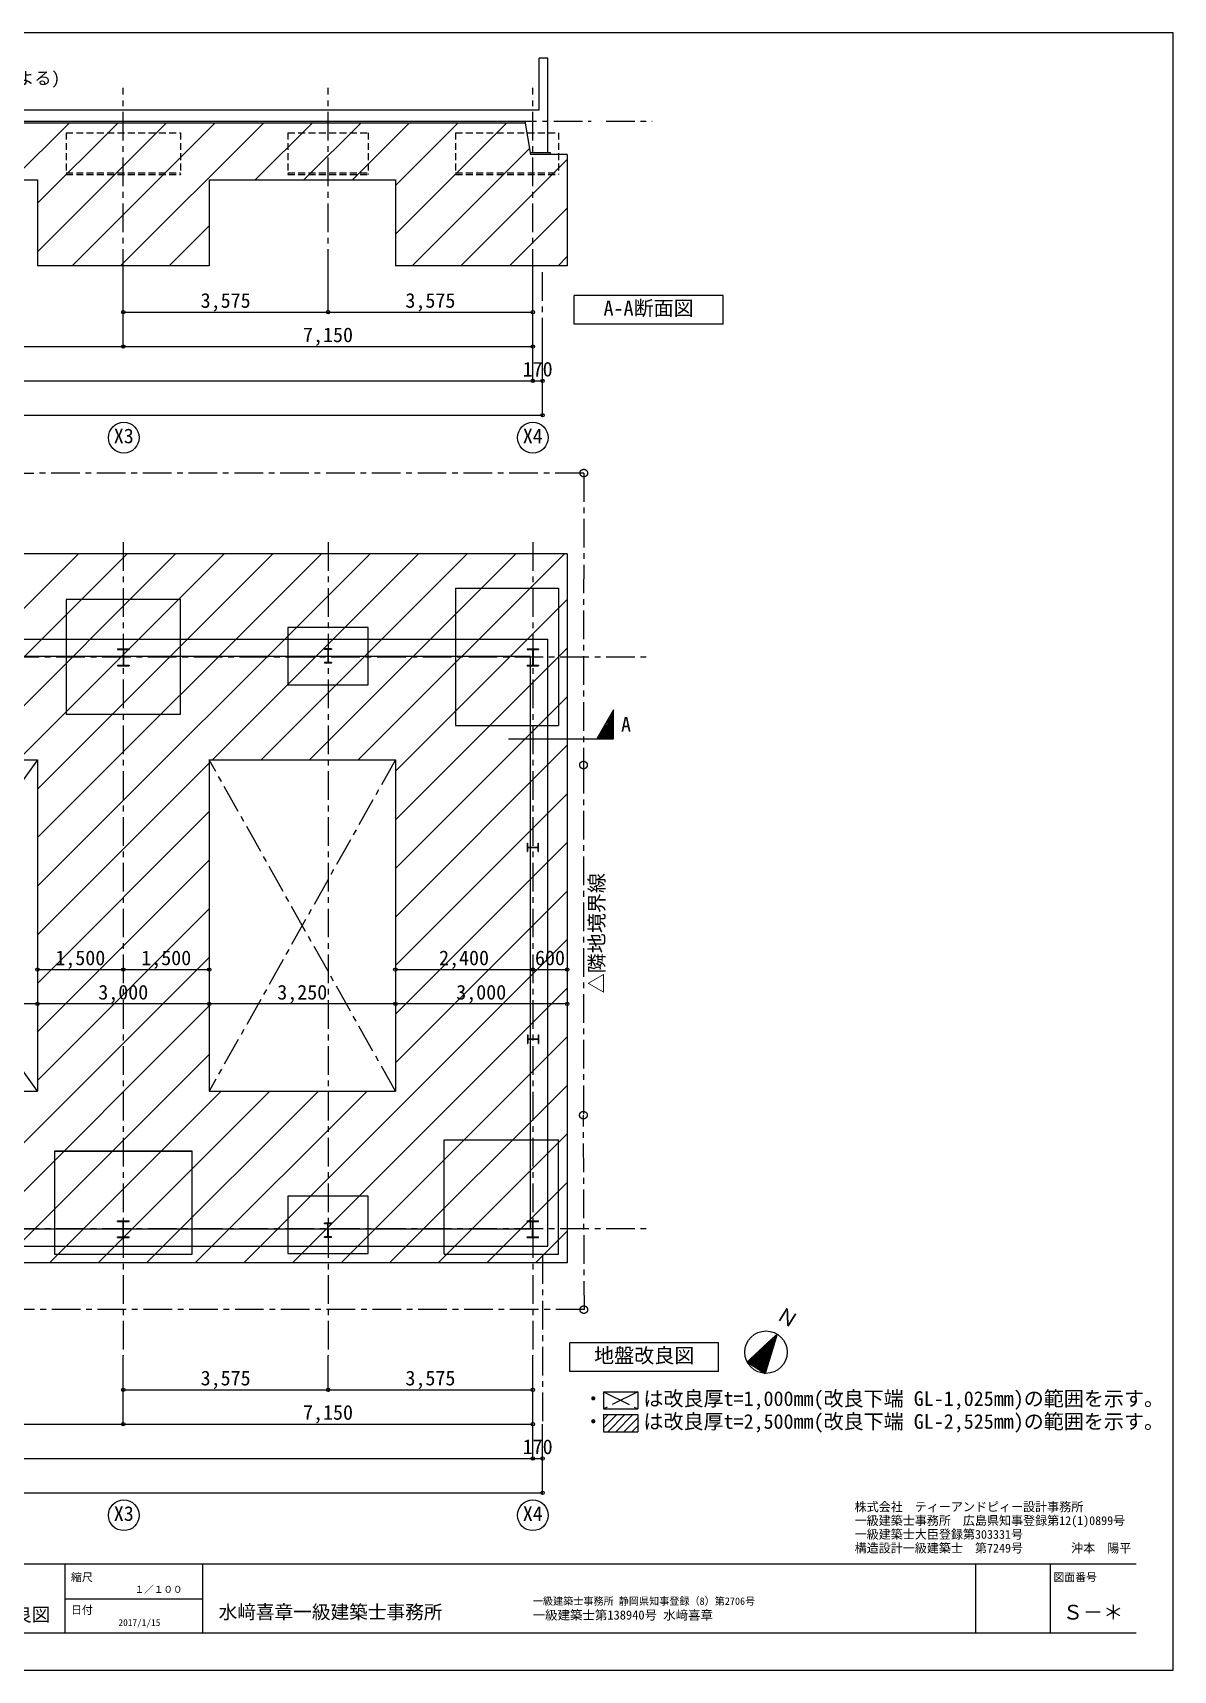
# Model space of a CAD drawing. Units: millimetres at full size, sheet at 1:100. Extents: x -41329 to 42203, y -29220 to 30473.
# Drawn here: x -20241 to -329, y 1019 to 29619 of the extents above; entities that cross this region are included whole.
import ezdxf
from ezdxf.enums import TextEntityAlignment as Align

# ---------------------------------------------------------------- set-up
doc = ezdxf.new("R2010")
doc.units = ezdxf.units.MM
doc.header["$LTSCALE"] = 100
doc.header["$PDMODE"] = 32
doc.header["$PDSIZE"] = 60
doc.linetypes.add('CHAIN1', pattern=[8, 5, -1, 1, -1])
doc.linetypes.add('DASHED1', pattern=[1.8, 1.2, -0.6])
for name, color, linetype, lineweight in [('0-0_0', 7, 'Continuous', 9), ('0-1_Defpoints', 3, 'Continuous', 13), ('0-2_一般', 7, 'Continuous', 18), ('0-3_寸法', 2, 'Continuous', 18), ('0-4_1-5 見掛り線', 7, 'CHAIN1', 9), ('0-7_A', 7, 'Continuous', 5), ('0-8_DRAWING-FRAME', 4, 'Continuous', 5), ('0-9_DIM', 7, 'Continuous', 9), ('0-E_0-5 図面', 4, 'Continuous', 5), ('0-F_0-4 データ 0', 7, 'Continuous', 5), ('F-0', 7, 'Continuous', 18), ('F-F', 4, 'Continuous', 5)]:
    doc.layers.add(name, color=color, linetype=linetype, lineweight=lineweight)
doc.layers.add('F-2', color=7, linetype='Continuous')
doc.layers.add('F-7', color=7, linetype='Continuous')
doc.styles.add('ＭＳ ゴシック', font='')
doc.styles.get('ＭＳ ゴシック').set_extended_font_data('MS Gothic')

msp = doc.modelspace()

# ---------------------------------------------------------------- linework, layer by layer
at = {"layer": '0-0_0', "color": 3, "lineweight": 13}
for p, q in [((-11249.7, 29173.6), (-11399.7, 29173.6)), ((-11399.7, 28273.6), (-11399.7, 29173.6)), ((-11249.7, 27523.6), (-11249.7, 29173.6)), ((-33069.7, 28273.6), (-11399.7, 28273.6)), ((-32824, 28048.6), (-11645.3, 28048.6)), ((-32819.7, 28073.6), (-11649.7, 28073.6)), ((-11649.7, 28073.6), (-11549.7, 27493.6)), ((-11199.7, 27523.6), (-11554.8, 27523.6)), ((-10909.7, 27493.6), (-11549.7, 27493.6)), ((-11199.7, 27493.6), (-11199.7, 27523.6)), ((-10909.7, 27493.6), (-10909.7, 25548.6)), ((-24309.7, 27048.6), (-20159.7, 27048.6)), ((-20159.7, 27048.6), (-20159.7, 25548.6)), ((-17159.7, 27048.6), (-13909.7, 27048.6)), ((-17159.7, 27048.6), (-17159.7, 25548.6)), ((-13909.7, 27048.6), (-13909.7, 25548.6)), ((-17159.7, 25548.6), (-20159.7, 25548.6)), ((-10909.7, 25548.6), (-13909.7, 25548.6))]:
    msp.add_line(p, q, dxfattribs=at)
at = {"layer": '0-0_0', "color": 3, "linetype": 'DASHED1', "lineweight": 13}
for p, q in [((-19659.7, 27873.6), (-17659.7, 27873.6)), ((-19659.7, 27873.6), (-19659.7, 27143.6)), ((-17659.7, 27873.6), (-17659.7, 27143.6)), ((-15784.7, 27873.6), (-14384.7, 27873.6)), ((-15784.7, 27873.6), (-15784.7, 27143.6)), ((-14384.7, 27873.6), (-14384.7, 27143.6)), ((-12859.7, 27873.6), (-11059.7, 27873.6)), ((-12859.7, 27873.6), (-12859.7, 27143.6)), ((-11059.7, 27873.6), (-11059.7, 27143.6)), ((-19659.7, 27173.6), (-17659.7, 27173.6)), ((-15784.7, 27173.6), (-14384.7, 27173.6)), ((-12859.7, 27173.6), (-11059.7, 27173.6)), ((-19659.7, 27143.6), (-17659.7, 27143.6)), ((-15784.7, 27143.6), (-14384.7, 27143.6)), ((-12859.7, 27143.6), (-11059.7, 27143.6))]:
    msp.add_line(p, q, dxfattribs=at)
at = {"layer": '0-0_0'}
for p, q in [((-18759.7, 18857.5), (-18559.7, 18857.5)), ((-18759.7, 18857.5), (-18759.7, 18845.5)), ((-18759.7, 18845.5), (-18667.7, 18845.5)), ((-18662.7, 18840.5), (-18662.7, 18580.5)), ((-18656.7, 18840.5), (-18656.7, 18580.5)), ((-18651.7, 18845.5), (-18559.7, 18845.5)), ((-18559.7, 18857.5), (-18559.7, 18845.5)), ((-15022.2, 18857.5), (-15147.2, 18857.5)), ((-15147.2, 18857.5), (-15147.2, 18845.5)), ((-15092.7, 18845.5), (-15147.2, 18845.5)), ((-15092.7, 18619.5), (-15147.2, 18619.5)), ((-15147.2, 18619.5), (-15147.2, 18607.5)), ((-15022.2, 18607.5), (-15147.2, 18607.5)), ((-15087.7, 18840.5), (-15087.7, 18624.5)), ((-15081.7, 18840.5), (-15081.7, 18624.5)), ((-15022.2, 18845.5), (-15076.7, 18845.5)), ((-15022.2, 18619.5), (-15076.7, 18619.5)), ((-15022.2, 18857.5), (-15022.2, 18845.5)), ((-15022.2, 18619.5), (-15022.2, 18607.5)), ((-11609.7, 18857.5), (-11409.7, 18857.5)), ((-11609.7, 18857.5), (-11609.7, 18845.5)), ((-11609.7, 18845.5), (-11517.7, 18845.5)), ((-11512.7, 18840.5), (-11512.7, 18580.5)), ((-11506.7, 18840.5), (-11506.7, 18580.5)), ((-11501.7, 18845.5), (-11409.7, 18845.5)), ((-11409.7, 18857.5), (-11409.7, 18845.5)), ((-18759.7, 18575.5), (-18667.7, 18575.5)), ((-18759.7, 18575.5), (-18759.7, 18563.5)), ((-18759.7, 18563.5), (-18559.7, 18563.5)), ((-18651.7, 18575.5), (-18559.7, 18575.5)), ((-18559.7, 18575.5), (-18559.7, 18563.5)), ((-11609.7, 18575.5), (-11517.7, 18575.5)), ((-11609.7, 18575.5), (-11609.7, 18563.5)), ((-11609.7, 18563.5), (-11409.7, 18563.5)), ((-11501.7, 18575.5), (-11409.7, 18575.5)), ((-11409.7, 18575.5), (-11409.7, 18563.5)), ((-11603.7, 15317.5), (-11603.7, 15467.5)), ((-11603.7, 15467.5), (-11594.7, 15467.5)), ((-11594.7, 15400.5), (-11594.7, 15467.5)), ((-11418.7, 15400.5), (-11418.7, 15467.5)), ((-11418.7, 15467.5), (-11409.7, 15467.5)), ((-11409.7, 15317.5), (-11409.7, 15467.5)), ((-11603.7, 15317.5), (-11594.7, 15317.5)), ((-11594.7, 15317.5), (-11594.7, 15384.5)), ((-11589.7, 15395.5), (-11423.7, 15395.5)), ((-11589.7, 15389.5), (-11423.7, 15389.5)), ((-11418.7, 15317.5), (-11418.7, 15384.5)), ((-11418.7, 15317.5), (-11409.7, 15317.5)), ((-11603.7, 12117.5), (-11603.7, 11967.5)), ((-11603.7, 12117.5), (-11594.7, 12117.5)), ((-11594.7, 12117.5), (-11594.7, 12050.5)), ((-11594.7, 12034.5), (-11594.7, 11967.5)), ((-11589.7, 12045.5), (-11423.7, 12045.5)), ((-11589.7, 12039.5), (-11423.7, 12039.5)), ((-11418.7, 12117.5), (-11418.7, 12050.5)), ((-11418.7, 12117.5), (-11409.7, 12117.5)), ((-11418.7, 12034.5), (-11418.7, 11967.5)), ((-11409.7, 12117.5), (-11409.7, 11967.5)), ((-11603.7, 11967.5), (-11594.7, 11967.5)), ((-11418.7, 11967.5), (-11409.7, 11967.5)), ((-18759.7, 8871.5), (-18559.7, 8871.5)), ((-18759.7, 8859.5), (-18759.7, 8871.5)), ((-18559.7, 8859.5), (-18559.7, 8871.5)), ((-11609.7, 8871.5), (-11409.7, 8871.5)), ((-11609.7, 8859.5), (-11609.7, 8871.5)), ((-11409.7, 8859.5), (-11409.7, 8871.5)), ((-18759.7, 8859.5), (-18667.7, 8859.5)), ((-18759.7, 8589.5), (-18667.7, 8589.5)), ((-18759.7, 8577.5), (-18759.7, 8589.5)), ((-18662.7, 8594.5), (-18662.7, 8854.5)), ((-18656.7, 8594.5), (-18656.7, 8854.5)), ((-18651.7, 8859.5), (-18559.7, 8859.5)), ((-18651.7, 8589.5), (-18559.7, 8589.5)), ((-18559.7, 8577.5), (-18559.7, 8589.5)), ((-15022.2, 8827.5), (-15147.2, 8827.5)), ((-15147.2, 8815.5), (-15147.2, 8827.5)), ((-15092.7, 8815.5), (-15147.2, 8815.5)), ((-15092.7, 8589.5), (-15147.2, 8589.5)), ((-15147.2, 8577.5), (-15147.2, 8589.5)), ((-15087.7, 8594.5), (-15087.7, 8810.5)), ((-15081.7, 8594.5), (-15081.7, 8810.5)), ((-15022.2, 8815.5), (-15076.7, 8815.5)), ((-15022.2, 8589.5), (-15076.7, 8589.5)), ((-15022.2, 8815.5), (-15022.2, 8827.5)), ((-15022.2, 8577.5), (-15022.2, 8589.5)), ((-11609.7, 8859.5), (-11517.7, 8859.5)), ((-11609.7, 8589.5), (-11517.7, 8589.5)), ((-11609.7, 8577.5), (-11609.7, 8589.5)), ((-11512.7, 8594.5), (-11512.7, 8854.5)), ((-11506.7, 8594.5), (-11506.7, 8854.5)), ((-11501.7, 8859.5), (-11409.7, 8859.5)), ((-11501.7, 8589.5), (-11409.7, 8589.5)), ((-11409.7, 8577.5), (-11409.7, 8589.5)), ((-18759.7, 8577.5), (-18559.7, 8577.5)), ((-15022.2, 8577.5), (-15147.2, 8577.5)), ((-11609.7, 8577.5), (-11409.7, 8577.5))]:
    msp.add_line(p, q, dxfattribs=at)
for centre, start, end in [((-18667.7, 18840.5), 0, 90), ((-18651.7, 18840.5), 90, 180), ((-15092.7, 18840.5), 0, 90), ((-15092.7, 18624.5), 270, 0), ((-15076.7, 18840.5), 90, 180), ((-15076.7, 18624.5), 180, 270), ((-11517.7, 18840.5), 0, 90), ((-11501.7, 18840.5), 90, 180), ((-18667.7, 18580.5), 270, 0), ((-18651.7, 18580.5), 180, 270), ((-11517.7, 18580.5), 270, 0), ((-11501.7, 18580.5), 180, 270), ((-11589.7, 15400.5), 180, 270), ((-11589.7, 15384.5), 90, 180), ((-11423.7, 15400.5), 270, 0), ((-11423.7, 15384.5), 0, 90), ((-11589.7, 12050.5), 180, 270), ((-11589.7, 12034.5), 90, 180), ((-11423.7, 12050.5), 270, 0), ((-11423.7, 12034.5), 0, 90), ((-18667.7, 8854.5), 0, 90), ((-18667.7, 8594.5), 270, 0), ((-18651.7, 8854.5), 90, 180), ((-18651.7, 8594.5), 180, 270), ((-15092.7, 8810.5), 0, 90), ((-15092.7, 8594.5), 270, 0), ((-15076.7, 8810.5), 90, 180), ((-15076.7, 8594.5), 180, 270), ((-11517.7, 8854.5), 0, 90), ((-11517.7, 8594.5), 270, 0), ((-11501.7, 8854.5), 90, 180), ((-11501.7, 8594.5), 180, 270)]:
    msp.add_arc(centre, 5, start, end, dxfattribs=at)
at = {"layer": '0-1_Defpoints', "color": 7, "lineweight": 9}
for p, q in [((-33219.7, 19027.5), (-11249.7, 19027.5)), ((-11249.7, 8427.5), (-11249.7, 19027.5)), ((-11549.7, 18727.5), (-32919.7, 18727.5)), ((-11549.7, 8727.5), (-11549.7, 18727.5)), ((-33219.7, 8427.5), (-11249.7, 8427.5))]:
    msp.add_line(p, q, dxfattribs=at)
msp.add_lwpolyline([(-32919.7, 18727.5), (-32919.7, 8727.5), (-11549.7, 8727.5)], dxfattribs=at)
at = {"layer": '0-2_一般', "lineweight": 9}
for p, q in [((-12859.7, 19920.5), (-12859.7, 17520.5)), ((-12859.7, 19920.5), (-11059.7, 19920.5)), ((-11059.7, 19920.5), (-11059.7, 17520.5)), ((-15784.7, 19232.5), (-15784.7, 18232.5)), ((-14384.7, 19232.5), (-15784.7, 19232.5)), ((-14384.7, 18232.5), (-14384.7, 19232.5)), ((-15784.7, 18232.5), (-14384.7, 18232.5)), ((-12859.7, 17520.5), (-11059.7, 17520.5)), ((-19859.7, 10084.5), (-17459.7, 10084.5)), ((-13059.7, 10284.5), (-11059.7, 10284.5)), ((-13059.7, 8284.5), (-13059.7, 10284.5)), ((-14384.7, 8299.5), (-14384.7, 9299.5)), ((-15784.7, 8299.5), (-14384.7, 8299.5))]:
    msp.add_line(p, q, dxfattribs=at)
for points in [[(-19659.7, 17720.5), (-17659.7, 17720.5), (-17659.7, 19720.5), (-19659.7, 19720.5)], [(-19859.7, 8284.5), (-17459.7, 8284.5), (-17459.7, 10084.5), (-19859.7, 10084.5)]]:
    msp.add_lwpolyline(points, close=True, dxfattribs=at)
for points in [[(-13059.7, 8284.5), (-11059.7, 8284.5), (-11059.7, 10284.5)], [(-14384.7, 9299.5), (-15784.7, 9299.5), (-15784.7, 8299.5)]]:
    msp.add_lwpolyline(points, dxfattribs=at)
at = {"layer": '0-3_寸法'}
for p, q in [((-10909.7, 20520.5), (-35698.6, 20520.5)), ((-10909.7, 20520.5), (-10909.7, 8134.5)), ((-10179.4, 17656.8), (-10099.9, 17736.3)), ((-10140.8, 17723.7), (-10099.9, 17764.6)), ((-10102.2, 17790.7), (-10099.9, 17792.9)), ((-10380, 17286.5), (-10099.9, 17566.6)), ((-10372.6, 17322.2), (-10099.9, 17594.9)), ((-10351.7, 17286.5), (-10099.9, 17538.3)), ((-10334, 17389.1), (-10099.9, 17623.2)), ((-10323.4, 17286.5), (-10099.9, 17510)), ((-10295.3, 17456), (-10099.9, 17651.5)), ((-10295.2, 17286.5), (-10099.9, 17481.8)), ((-10266.9, 17286.5), (-10099.9, 17453.5)), ((-10256.7, 17523), (-10099.9, 17679.8)), ((-10218.1, 17589.9), (-10099.9, 17708)), ((-11932.5, 17286.5), (-10099.9, 17286.5)), ((-10238.6, 17286.5), (-10099.9, 17425.2)), ((-10210.3, 17286.5), (-10099.9, 17396.9)), ((-10182, 17286.5), (-10099.9, 17368.6)), ((-10153.7, 17286.5), (-10099.9, 17340.3)), ((-10125.5, 17286.5), (-10099.9, 17312.1)), ((-24309.7, 16920.5), (-20159.7, 16920.5)), ((-20159.7, 16920.5), (-20159.7, 11134.5)), ((-17159.7, 16920.5), (-13909.7, 16920.5)), ((-13909.7, 16920.5), (-13909.7, 11134.5)), ((-24309.7, 11134.5), (-20159.7, 11134.5)), ((-10909.7, 8134.5), (-37027.3, 8134.5))]:
    msp.add_line(p, q, dxfattribs=at)
for points in [[(-10099.9, 17286.5), (-10099.9, 17794.5), (-10393.2, 17286.5)], [(-17159.7, 16920.5), (-17159.7, 11134.5), (-13909.7, 11134.5)]]:
    msp.add_lwpolyline(points, dxfattribs=at)
at = {"layer": '0-4_1-5 見掛り線'}
for p, q in [((-20159.7, 16920.5), (-24309.7, 11134.5)), ((-20159.7, 11134.5), (-24309.7, 16920.5)), ((-13909.7, 16920.5), (-17159.7, 11134.5)), ((-13909.7, 11134.5), (-17159.7, 16920.5))]:
    msp.add_line(p, q, dxfattribs=at)
at = {"layer": '0-7_A', "color": 4}
for p, q in [((-18659.7, 24738.5), (-18659.7, 25338.5)), ((-15084.7, 24738.5), (-15084.7, 25338.5)), ((-11509.7, 24738.5), (-11509.7, 25338.5)), ((-18659.7, 24138.5), (-18659.7, 24738.5)), ((-18659.7, 24738.5), (-15084.7, 24738.5)), ((-15084.7, 24738.5), (-11509.7, 24738.5)), ((-11509.7, 24138.5), (-11509.7, 24738.5)), ((-25809.7, 24138.5), (-18659.7, 24138.5)), ((-18659.7, 24138.5), (-11509.7, 24138.5)), ((-11509.7, 23538.5), (-11509.7, 24138.5)), ((-11339.7, 23538.5), (-11339.7, 24138.5)), ((-32959.7, 23538.5), (-11509.7, 23538.5)), ((-11509.7, 23538.5), (-11339.7, 23538.5)), ((-11339.7, 22938.5), (-11339.7, 23538.5)), ((-33129.7, 22938.5), (-11339.7, 22938.5)), ((-20159.7, 13256.7), (-18659.7, 13256.7)), ((-18659.7, 13256.7), (-17159.7, 13256.7)), ((-13909.7, 13256.7), (-11509.7, 13256.7)), ((-11509.7, 13256.7), (-10909.7, 13256.7)), ((-20159.7, 12656.7), (-24309.7, 12656.7)), ((-17159.7, 12656.7), (-20159.7, 12656.7)), ((-13909.7, 12656.7), (-17159.7, 12656.7)), ((-10909.7, 12656.7), (-13909.7, 12656.7)), ((-18659.7, 5917.5), (-18659.7, 6517.5)), ((-15084.7, 5917.5), (-15084.7, 6517.5)), ((-11509.7, 5917.5), (-11509.7, 6517.5)), ((-18659.7, 5317.5), (-18659.7, 5917.5)), ((-18659.7, 5917.5), (-15084.7, 5917.5)), ((-15084.7, 5917.5), (-11509.7, 5917.5)), ((-11509.7, 5317.5), (-11509.7, 5917.5)), ((-25809.7, 5317.5), (-18659.7, 5317.5)), ((-18659.7, 5317.5), (-11509.7, 5317.5)), ((-11509.7, 4717.5), (-11509.7, 5317.5)), ((-11339.7, 4717.5), (-11339.7, 5317.5)), ((-32959.7, 4717.5), (-11509.7, 4717.5)), ((-11509.7, 4717.5), (-11339.7, 4717.5)), ((-11339.7, 4117.5), (-11339.7, 4717.5)), ((-33129.7, 4117.5), (-11339.7, 4117.5))]:
    msp.add_line(p, q, dxfattribs=at)
at = {"layer": '0-7_A'}
for p in [(-18659.7, 24738.5), (-15084.7, 24738.5), (-11509.7, 24738.5), (-18659.7, 24138.5), (-11509.7, 24138.5), (-11509.7, 23538.5), (-11339.7, 23538.5), (-11339.7, 22938.5), (-20159.7, 13256.7), (-18659.7, 13256.7), (-17159.7, 13256.7), (-13909.7, 13256.7), (-11509.7, 13256.7), (-10909.7, 13256.7), (-20159.7, 12656.7), (-17159.7, 12656.7), (-13909.7, 12656.7), (-10909.7, 12656.7), (-18659.7, 5917.5), (-15084.7, 5917.5), (-11509.7, 5917.5), (-18659.7, 5317.5), (-11509.7, 5317.5), (-11509.7, 4717.5), (-11339.7, 4717.5), (-11339.7, 4117.5)]:
    msp.add_point(p, dxfattribs=at)
at = {"layer": '0-8_DRAWING-FRAME'}
for p, q in [((-20600.4, 27048.6), (-19600.4, 28048.6)), ((-20159.7, 25792.3), (-17903.4, 28048.6)), ((-20159.7, 26640.8), (-18751.9, 28048.6)), ((-19554.8, 25548.6), (-17054.8, 28048.6)), ((-18706.3, 25548.6), (-16206.3, 28048.6)), ((-16357.8, 27048.6), (-15357.8, 28048.6)), ((-15509.2, 27048.6), (-14509.2, 28048.6)), ((-14660.7, 27048.6), (-13660.7, 28048.6)), ((-13909.7, 26102.6), (-11963.7, 28048.6)), ((-13909.7, 26951.1), (-12812.2, 28048.6)), ((-13615.1, 25548.6), (-11567.4, 27596.4)), ((-12766.6, 25548.6), (-10909.7, 27405.6)), ((-11918.1, 25548.6), (-10909.7, 26557)), ((-17857.8, 25548.6), (-17159.7, 26246.7)), ((-11069.5, 25548.6), (-10909.7, 25708.5)), ((-23043.1, 16920.5), (-19443.1, 20520.5)), ((-22194.5, 16920.5), (-18594.5, 20520.5)), ((-21346, 16920.5), (-17746, 20520.5)), ((-20497.5, 16920.5), (-16897.5, 20520.5)), ((-20159.7, 14712.8), (-14351.9, 20520.5)), ((-20159.7, 15561.3), (-15200.4, 20520.5)), ((-20159.7, 16409.8), (-16049, 20520.5)), ((-17103.4, 16920.5), (-13503.4, 20520.5)), ((-16254.8, 16920.5), (-12654.8, 20520.5)), ((-15406.3, 16920.5), (-11806.3, 20520.5)), ((-14557.8, 16920.5), (-10957.8, 20520.5)), ((-13909.7, 16720.1), (-10909.7, 19720.1)), ((-13909.7, 15871.6), (-10909.7, 18871.6)), ((-13909.7, 15023.1), (-10909.7, 18023.1)), ((-13909.7, 14174.5), (-10909.7, 17174.5)), ((-20159.7, 13864.2), (-17159.7, 16864.2)), ((-13909.7, 13326), (-10909.7, 16326)), ((-20159.7, 13015.7), (-17159.7, 16015.7)), ((-13909.7, 12477.5), (-10909.7, 15477.5)), ((-20159.7, 12167.2), (-17159.7, 15167.2)), ((-13909.7, 11628.9), (-10909.7, 14628.9)), ((-20159.7, 11318.6), (-17159.7, 14318.6)), ((-16555.6, 8134.5), (-10909.7, 13780.4)), ((-22495.3, 8134.5), (-17159.7, 13470.1)), ((-15707, 8134.5), (-10909.7, 12931.9)), ((-21646.7, 8134.5), (-17159.7, 12621.6)), ((-14858.5, 8134.5), (-10909.7, 12083.4)), ((-20798.2, 8134.5), (-17159.7, 11773.1)), ((-14010, 8134.5), (-10909.7, 11234.8)), ((-19949.7, 8134.5), (-16949.7, 11134.5)), ((-19101.1, 8134.5), (-16101.1, 11134.5)), ((-18252.6, 8134.5), (-15252.6, 11134.5)), ((-17404.1, 8134.5), (-14404.1, 11134.5)), ((-13161.5, 8134.5), (-10909.7, 10386.3)), ((-12312.9, 8134.5), (-10909.7, 9537.8)), ((-11464.4, 8134.5), (-10909.7, 8689.2))]:
    msp.add_line(p, q, dxfattribs=at)
at = {"layer": '0-E_0-5 図面', "color": 6, "linetype": 'CHAIN1', "lineweight": 20}
for p, q in [((-10620.3, 21928.5), (-35751.3, 21917.3)), ((-10620.3, 21928.5), (-10625.3, 16829.5)), ((-10625.3, 16829.5), (-10626.8, 10714.5)), ((-10609.4, 7317.5), (-10626.8, 10714.5)), ((-10609.4, 7317.5), (-37339.7, 7317.5))]:
    msp.add_line(p, q, dxfattribs=at)
at = {"layer": '0-E_0-5 図面'}
for p, q in [((-7616.8, 6307.9), (-7267.6, 6864.6)), ((-7613.9, 6306.1), (-7258.2, 6873.4)), ((-7611.1, 6304.3), (-7248.7, 6882.2)), ((-7608.3, 6302.5), (-7243.4, 6884.3)), ((-7605.4, 6300.8), (-7247.2, 6871.9)), ((-7707.3, 6364.7), (-7570.2, 6583.4)), ((-7704.5, 6362.9), (-7560.7, 6592.2)), ((-7701.7, 6361.1), (-7551.2, 6601)), ((-7698.8, 6359.3), (-7541.8, 6609.8)), ((-7696, 6357.6), (-7532.3, 6618.6)), ((-7693.2, 6355.8), (-7522.9, 6627.3)), ((-7690.4, 6354), (-7513.4, 6636.1)), ((-7687.5, 6352.2), (-7504, 6644.9)), ((-7684.7, 6350.5), (-7494.5, 6653.7)), ((-7681.9, 6348.7), (-7485.1, 6662.5)), ((-7679, 6346.9), (-7475.6, 6671.3)), ((-7676.2, 6345.1), (-7466.2, 6680.1)), ((-7673.4, 6343.4), (-7456.7, 6688.8)), ((-7670.5, 6341.6), (-7447.2, 6697.6)), ((-7667.7, 6339.8), (-7437.8, 6706.4)), ((-7664.9, 6338), (-7428.3, 6715.2)), ((-7662.1, 6336.3), (-7418.9, 6724)), ((-7659.2, 6334.5), (-7409.4, 6732.8)), ((-7656.4, 6332.7), (-7400, 6741.6)), ((-7653.6, 6330.9), (-7390.5, 6750.4)), ((-7650.7, 6329.2), (-7381.1, 6759.2)), ((-7647.9, 6327.4), (-7371.6, 6767.9)), ((-7645.1, 6325.6), (-7362.1, 6776.7)), ((-7642.2, 6323.8), (-7352.7, 6785.5)), ((-7639.4, 6322.1), (-7343.2, 6794.3)), ((-7636.6, 6320.3), (-7333.8, 6803.1)), ((-7633.7, 6318.5), (-7324.3, 6811.9)), ((-7630.9, 6316.7), (-7314.9, 6820.7)), ((-7628.1, 6315), (-7305.4, 6829.5)), ((-7625.3, 6313.2), (-7296, 6838.2)), ((-7622.4, 6311.4), (-7286.5, 6847)), ((-7619.6, 6309.6), (-7277, 6855.8)), ((-7602.6, 6299), (-7251, 6859.6)), ((-7599.8, 6297.2), (-7254.8, 6847.2)), ((-7597, 6295.4), (-7258.6, 6834.9)), ((-7594.1, 6293.7), (-7262.4, 6822.6)), ((-7591.3, 6291.9), (-7266.2, 6810.2)), ((-7588.5, 6290.1), (-7270, 6797.9)), ((-7585.6, 6288.3), (-7273.8, 6785.5)), ((-7582.8, 6286.6), (-7277.6, 6773.2)), ((-7580, 6284.8), (-7281.4, 6760.9)), ((-7577.1, 6283), (-7285.2, 6748.5)), ((-7574.3, 6281.2), (-7289, 6736.2)), ((-7571.5, 6279.5), (-7292.8, 6723.9)), ((-7568.7, 6277.7), (-7296.6, 6711.5)), ((-7565.8, 6275.9), (-7300.4, 6699.2)), ((-7563, 6274.1), (-7304.2, 6686.8)), ((-7560.2, 6272.4), (-7308, 6674.5)), ((-7557.3, 6270.6), (-7311.7, 6662.2)), ((-7554.5, 6268.8), (-7315.5, 6649.8)), ((-7551.7, 6267), (-7319.3, 6637.5)), ((-7548.8, 6265.3), (-7323.1, 6625.1)), ((-7546, 6263.5), (-7326.9, 6612.8)), ((-7543.2, 6261.7), (-7330.7, 6600.5)), ((-7540.4, 6259.9), (-7334.5, 6588.1)), ((-7763.9, 6400.2), (-7759.3, 6407.6)), ((-7761.1, 6398.4), (-7749.8, 6416.5)), ((-7758.3, 6396.6), (-7740.3, 6425.2)), ((-7755.5, 6394.8), (-7730.9, 6434)), ((-7752.6, 6393.1), (-7721.4, 6442.8)), ((-7749.8, 6391.3), (-7712, 6451.6)), ((-7747, 6389.5), (-7702.5, 6460.4)), ((-7744.1, 6387.7), (-7693.1, 6469.2)), ((-7741.3, 6386), (-7683.6, 6478)), ((-7738.5, 6384.2), (-7674.1, 6486.8)), ((-7735.6, 6382.4), (-7664.7, 6495.5)), ((-7732.8, 6380.6), (-7655.2, 6504.3)), ((-7730, 6378.9), (-7645.8, 6513.1)), ((-7727.1, 6377.1), (-7636.3, 6521.9)), ((-7724.3, 6375.3), (-7626.9, 6530.7)), ((-7721.5, 6373.5), (-7617.4, 6539.5)), ((-7718.7, 6371.8), (-7608, 6548.3)), ((-7715.8, 6370), (-7598.5, 6557)), ((-7713, 6368.2), (-7589.1, 6565.8)), ((-7710.2, 6366.4), (-7579.6, 6574.6)), ((-7537.5, 6258.2), (-7338.3, 6575.8)), ((-7534.7, 6256.4), (-7342.1, 6563.5)), ((-7531.9, 6254.6), (-7345.9, 6551.1)), ((-7529, 6252.8), (-7349.7, 6538.8)), ((-7526.2, 6251.1), (-7353.5, 6526.4)), ((-7523.4, 6249.3), (-7357.3, 6514.1)), ((-7520.5, 6247.5), (-7361.1, 6501.8)), ((-7517.7, 6245.7), (-7364.9, 6489.4)), ((-7514.9, 6244), (-7368.7, 6477.1)), ((-7512.1, 6242.2), (-7372.5, 6464.8)), ((-7509.2, 6240.4), (-7376.3, 6452.4)), ((-7506.4, 6238.6), (-7380.1, 6440.1)), ((-7503.6, 6236.9), (-7383.8, 6427.7)), ((-7500.7, 6235.1), (-7387.6, 6415.4)), ((-7497.9, 6233.3), (-7391.4, 6403.1)), ((-7495.1, 6231.5), (-7395.2, 6390.7)), ((-7492.2, 6229.8), (-7399, 6378.4)), ((-7489.4, 6228), (-7402.8, 6366.1)), ((-7486.6, 6226.2), (-7406.6, 6353.7)), ((-7483.7, 6224.4), (-7410.4, 6341.4)), ((-7480.9, 6222.7), (-7414.2, 6329)), ((-7478.1, 6220.9), (-7418, 6316.7)), ((-7475.3, 6219.1), (-7421.8, 6304.4)), ((-7472.4, 6217.3), (-7425.6, 6292)), ((-7469.6, 6215.6), (-7429.4, 6279.7)), ((-7466.8, 6213.8), (-7433.2, 6267.4)), ((-7463.9, 6212), (-7437, 6255)), ((-7461.1, 6210.2), (-7440.8, 6242.7)), ((-7458.3, 6208.5), (-7444.6, 6230.3)), ((-7455.5, 6206.7), (-7448.3, 6218))]:
    msp.add_line(p, q, dxfattribs=at)
at = {"layer": '0-E_0-5 図面', "color": 7, "lineweight": 9}
msp.add_line((-7242.2, 6888.2), (-7452.4, 6204.7), dxfattribs=at)
msp.add_lwpolyline([(-7242.2, 6888.2), (-7766, 6401.4), (-7452.4, 6204.7)], dxfattribs=at)
at = {"layer": '0-E_0-5 図面', "color": 6, "linetype": 'CHAIN1', "lineweight": 20}
for centre in [(-10620.3, 21928.5), (-10625.3, 16829.5), (-10626.8, 10714.5), (-10618.9, 7317.5)]:
    msp.add_circle(centre, 66.5, dxfattribs=at)
at = {"layer": '0-E_0-5 図面', "color": 7, "lineweight": 9}
msp.add_circle((-7438.9, 6574.6), 370.1, dxfattribs=at)
at = {"layer": '0-F_0-4 データ 0', "color": 4, "linetype": 'CHAIN1'}
for p, q in [((-18659.7, 25338.5), (-18659.7, 28657.3)), ((-15084.7, 25338.5), (-15084.7, 28657.3)), ((-11509.7, 25338.5), (-11509.7, 28657.3)), ((-37542.8, 28073.6), (-10492.1, 28073.6)), ((-10231.4, 28073.6), (-9426.9, 28073.6)), ((-11339.7, 24138.5), (-11339.7, 25451.5)), ((-18659.7, 20720.5), (-18659.7, 6517.5)), ((-15084.7, 20720.5), (-15084.7, 6517.5)), ((-11509.7, 20720.5), (-11509.7, 6517.5)), ((-36629.7, 18720.5), (-9509.7, 18720.5)), ((-36629.7, 8734.5), (-9509.7, 8734.5)), ((-11339.7, 8269), (-11339.7, 5317.5))]:
    msp.add_line(p, q, dxfattribs=at)
at = {"layer": '0-F_0-4 データ 0', "color": 3, "lineweight": 13}
for p, q in [((-8187.5, 25028.7), (-10787.5, 25028.7)), ((-10787.5, 24528.7), (-10787.5, 25028.7)), ((-8187.5, 24528.7), (-8187.5, 25028.7)), ((-8187.5, 24528.7), (-10787.5, 24528.7)), ((-8265.2, 6735.8), (-10865.2, 6735.8)), ((-10865.2, 6235.8), (-10865.2, 6735.8)), ((-8265.2, 6235.8), (-8265.2, 6735.8)), ((-8265.2, 6235.8), (-10865.2, 6235.8))]:
    msp.add_line(p, q, dxfattribs=at)
at = {"layer": '0-F_0-4 データ 0', "lineweight": 9}
for p, q in [((-10277.1, 5884), (-10277.1, 5584)), ((-10277.1, 5884), (-9677.1, 5884)), ((-9677.1, 5884), (-9677.1, 5584)), ((-10277.1, 5584), (-9677.1, 5584)), ((-10277.1, 5484), (-10277.1, 5184)), ((-10277.1, 5484), (-9677.1, 5484)), ((-9677.1, 5484), (-9677.1, 5184)), ((-10277.1, 5184), (-9677.1, 5184))]:
    msp.add_line(p, q, dxfattribs=at)
at = {"layer": '0-F_0-4 データ 0', "linetype": 'CHAIN1', "lineweight": 9}
for p, q in [((-9677.1, 5884), (-10277.1, 5584)), ((-10277.1, 5884), (-9677.1, 5584))]:
    msp.add_line(p, q, dxfattribs=at)
at = {"layer": '0-F_0-4 データ 0', "color": 4}
for p, q in [((-10277.1, 5251.2), (-10044.3, 5484)), ((-10277.1, 5392.6), (-10185.7, 5484)), ((-10202.9, 5184), (-9902.9, 5484)), ((-10061.5, 5184), (-9761.5, 5484)), ((-9920, 5184), (-9677.1, 5426.9)), ((-9778.6, 5184), (-9677.1, 5285.5))]:
    msp.add_line(p, q, dxfattribs=at)
at = {"layer": '0-F_0-4 データ 0', "lineweight": 9}
for centre in [(-18651.4, 22547.2), (-11509.7, 22547.2), (-18651.4, 3726.2), (-11509.7, 3726.2)]:
    msp.add_circle(centre, 268.4, dxfattribs=at)
at = {"layer": 'F-0'}
for p, q in [((-978.6, 2869.3), (-40678.6, 2869.3)), ((-19678.6, 2869.3), (-19678.6, 1669.3)), ((-17278.6, 2869.3), (-17278.6, 1669.3)), ((-3778.6, 2869.3), (-3778.6, 1669.3)), ((-2478.6, 2869.3), (-2478.6, 1669.3)), ((-19678.6, 2269.3), (-17278.6, 2269.3)), ((-978.6, 1669.3), (-40678.6, 1669.3))]:
    msp.add_line(p, q, dxfattribs=at)
at = {"layer": 'F-F'}
msp.add_lwpolyline([(-41328.6, 1019.3), (-328.6, 1019.3), (-328.6, 29619.3), (-41328.6, 29619.3)], close=True, dxfattribs=at)

# ---------------------------------------------------------------- texts
at = {"layer": '0-3_寸法', "color": 7, "style": 'ＭＳ ゴシック'}
msp.add_text('A', height=256.6, dxfattribs=at).set_placement((-9970, 17333.8), align=Align.BOTTOM_LEFT)
at = {"layer": '0-7_A', "style": 'ＭＳ ゴシック'}
for s, p in [('3,575', (-17309.7, 24738.5)), ('3,575', (-13734.7, 24738.5)), ('7,150', (-15522.2, 24138.5)), ('170', (-11687.2, 23538.5)), ('1,500', (-19847.2, 13256.7)), ('1,500', (-18347.2, 13256.7)), ('2,400', (-13147.2, 13256.7)), ('600', (-11472.2, 13256.7)), ('3,000', (-19097.2, 12656.7)), ('3,250', (-15972.2, 12656.7)), ('3,000', (-12847.2, 12656.7)), ('3,575', (-17309.7, 5917.5)), ('3,575', (-13734.7, 5917.5)), ('7,150', (-15522.2, 5317.5)), ('170', (-11687.2, 4717.5))]:
    msp.add_text(s, height=256.6, dxfattribs=at).set_placement(p, align=Align.BOTTOM_LEFT)
at = {"layer": '0-9_DIM', "style": 'ＭＳ ゴシック'}
msp.add_text('断熱材t=25(意匠図による)', height=219.9, dxfattribs=at).set_placement((-23360.5, 28652), align=Align.BOTTOM_LEFT)
at = {"layer": '0-E_0-5 図面', "color": 7, "style": 'ＭＳ ゴシック'}
for s, rotation, p in [('△隣地境界線', 90, (-10188.6, 12842.5)), ('Ｎ', 327.905, (-7319.8, 7103.2))]:
    msp.add_text(s, height=256.6, rotation=rotation, dxfattribs=at).set_placement(p, align=Align.BOTTOM_LEFT)
at = {"layer": '0-F_0-4 データ 0', "style": 'ＭＳ ゴシック'}
for s, p in [('A-A断面図', (-10275, 24603.7)), ('X3', (-18826.4, 22372.2)), ('X4', (-11684.7, 22372.2)), ('地盤改良図', (-10440.2, 6310.8)), ('・\u3000\u3000は改良厚t=1,000mm(改良下端 GL-1,025mm)の範囲を示す。', (-10629.5, 5559)), ('・\u3000\u3000は改良厚t=2,500mm(改良下端 GL-2,525mm)の範囲を示す。', (-10629.5, 5159)), ('X3', (-18826.4, 3551.2)), ('X4', (-11684.7, 3551.2))]:
    msp.add_text(s, height=256.6, dxfattribs=at).set_placement(p, align=Align.BOTTOM_LEFT)
at = {"layer": 'F-0', "style": 'ＭＳ ゴシック'}
for s, height, p in [('縮尺', 139.3, (-19572.6, 2532)), ('図面番号', 139.3, (-2419.7, 2532)), ('１／１００', 119.4, (-18461.4, 2335.2)), ('TNF工法(特許工法)地盤改良図', 238.8, (-24327.6, 1802.2)), ('日付', 139.3, (-19572.6, 1960.2)), ('Ｓ－＊', 258.7, (-2258, 1826.3)), ('2017/1/15', 119.4, (-18743.8, 1757.2))]:
    msp.add_text(s, height=height, dxfattribs=at).set_placement(p, align=Align.BOTTOM_LEFT)
at = {"layer": 'F-2', "style": 'ＭＳ ゴシック'}
for s, height, p in [('一級建築士事務所 静岡県知事登録（8）第2706号\u3000', 129.4, (-11509.6, 2122.7)), (' 水﨑喜章一級建築士事務所', 238.8, (-17158.6, 1845.8)), ('一級建築士第138940号 水﨑喜章', 159.3, (-11512.4, 1856.2))]:
    msp.add_text(s, height=height, dxfattribs=at).set_placement(p, align=Align.BOTTOM_LEFT)
at = {"layer": 'F-7', "style": 'ＭＳ ゴシック'}
for s, p in [('株式会社\u3000ティーアンドピィー設計事務所', (-5890.9, 3749.2)), ('一級建築士事務所\u3000広島県知事登録第12(1)0899号', (-5890.9, 3509.2)), ('一級建築士大臣登録第303331号', (-5890.9, 3269.2)), ('構造設計一級建築士\u3000第7249号\u3000\u3000\u3000\u3000沖本\u3000陽平', (-5890.9, 3029.2))]:
    msp.add_text(s, height=154, dxfattribs=at).set_placement(p, align=Align.BOTTOM_LEFT)

doc.saveas('drawing.dxf')
